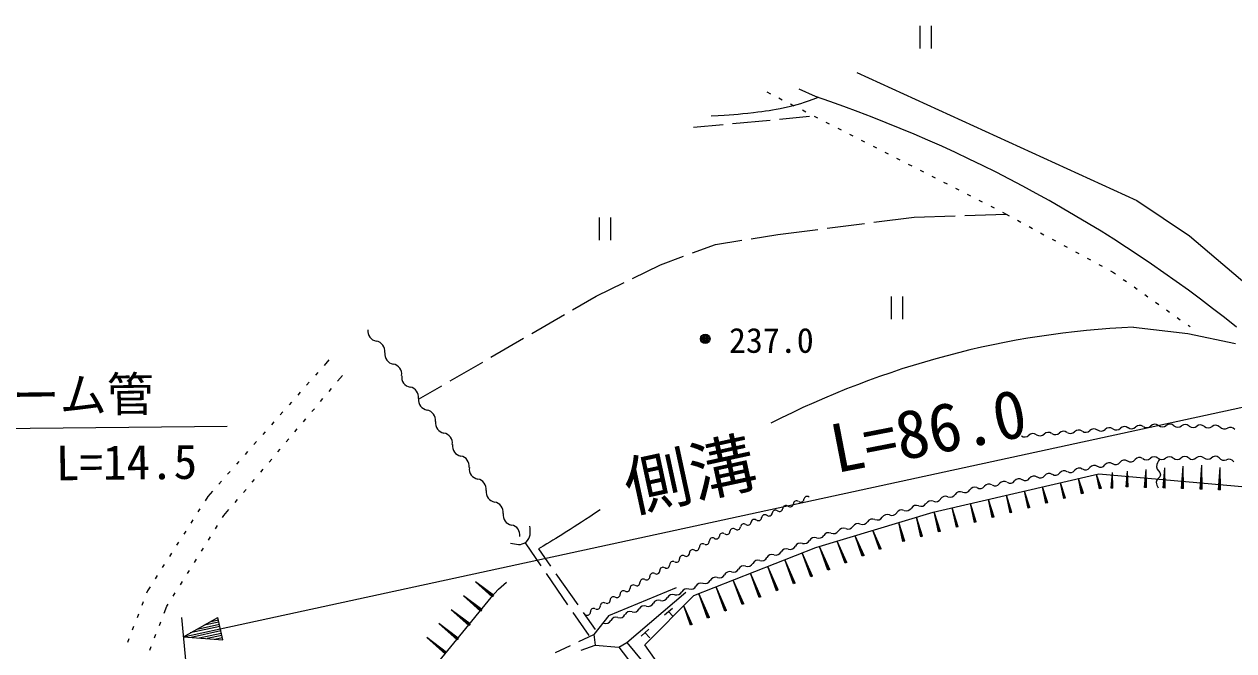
# Model space of a CAD drawing. Units: millimetres, scale not verified. Extents: x 40000 to 680000, y 20000 to 380000.
# Drawn here: x 131396 to 195454, y 299036 to 332181 of the extents above; entities that cross this region are included whole.
import ezdxf
from ezdxf.enums import TextEntityAlignment as Align

# ---------------------------------------------------------------- set-up
doc = ezdxf.new("R2010")
doc.units = ezdxf.units.MM
doc.header["$LTSCALE"] = 1000
doc.header["$PDMODE"] = 32
doc.header["$PDSIZE"] = 500
doc.layers.add('M-BGD', color=7, linetype='Continuous', lineweight=25)
doc.layers.add('M-STR-HTXT', color=7, linetype='Continuous', lineweight=13)
doc.styles.add('ＭＳ ゴシック', font='')
doc.styles.get('ＭＳ ゴシック').set_extended_font_data('MS Gothic')

msp = doc.modelspace()

# ---------------------------------------------------------------- linework, layer by layer
at = {"layer": 'M-BGD'}
for p, q in [((178819, 332095), (178819, 330895)), ((179419, 332095), (179419, 330895)), ((173297, 328352), (172435, 328744)), ((170727, 328603), (170914, 328507)), ((171359, 328280), (171537, 328189)), ((171982, 327962), (172161, 327871)), ((172606, 327644), (172784, 327553)), ((166840, 326728), (168416, 326877)), ((168914, 326924), (170905, 327113)), ((171403, 327160), (172978, 327310)), ((173229, 327325), (173408, 327235)), ((173853, 327007), (174031, 326916)), ((174476, 326689), (174655, 326598)), ((175100, 326371), (175278, 326280)), ((175723, 326053), (175902, 325962)), ((176347, 325734), (176525, 325643)), ((176970, 325416), (177149, 325325)), ((177594, 325098), (177772, 325007)), ((178217, 324780), (178395, 324689)), ((178841, 324461), (179019, 324371)), ((179464, 324143), (179642, 324052)), ((180088, 323825), (180266, 323734)), ((180711, 323507), (180889, 323416)), ((181335, 323189), (181513, 323098)), ((181958, 322870), (182136, 322779)), ((182582, 322552), (182760, 322461)), ((183205, 322234), (183392, 322139)), ((161846, 321955), (161846, 320755)), ((162446, 321955), (162446, 320755)), ((173917, 321390), (175901, 321640)), ((176397, 321702), (178519, 321969)), ((178519, 321969), (180706, 322045)), ((181205, 322062), (183392, 322139)), ((183392, 322139), (183556, 322050)), ((183995, 321811), (184171, 321716)), ((169898, 320834), (171299, 321060)), ((171299, 321060), (173420, 321327)), ((184610, 321477), (184786, 321382)), ((185225, 321143), (185401, 321048)), ((166784, 320080), (168003, 320527)), ((168003, 320527), (169404, 320754)), ((185841, 320809), (186016, 320714)), ((186456, 320475), (186632, 320380)), ((165096, 319461), (166315, 319908)), ((187071, 320141), (187247, 320046)), ((187686, 319807), (187862, 319712)), ((163612, 318735), (165096, 319461)), ((188301, 319473), (188477, 319378)), ((188916, 319139), (189080, 319050)), ((189080, 319050), (189191, 318972)), ((161680, 317789), (163163, 318515)), ((189599, 318683), (189762, 318568)), ((160439, 317070), (161680, 317789)), ((177301, 317785), (177301, 316585)), ((177901, 317785), (177901, 316585)), ((190171, 318280), (190334, 318164)), ((190742, 317876), (190906, 317760)), ((191314, 317472), (191477, 317356)), ((158277, 315816), (160007, 316819)), ((191886, 317068), (192049, 316952)), ((192457, 316664), (192621, 316548)), ((193029, 316260), (193139, 316182)), ((156114, 314562), (157844, 315565)), ((147537, 314424), (147281, 314135)), ((153951, 313308), (155681, 314311)), ((146949, 313761), (146816, 313612)), ((147994, 313290), (148258, 313602)), ((146019, 312715), (145886, 312565)), ((146484, 313238), (146351, 313089)), ((147541, 312756), (147671, 312909)), ((152279, 312338), (153519, 313057)), ((145554, 312191), (145422, 312042)), ((147089, 312222), (147218, 312375)), ((145090, 311668), (144957, 311518)), ((146636, 311688), (146765, 311841)), ((144625, 311144), (144492, 310995)), ((145731, 310620), (145860, 310773)), ((146183, 311154), (146313, 311307)), ((143695, 310098), (143562, 309948)), ((144160, 310621), (144027, 310472)), ((145278, 310086), (145407, 310239)), ((143230, 309574), (143098, 309425)), ((144825, 309552), (144955, 309705)), ((142766, 309051), (142633, 308901)), ((144373, 309018), (144502, 309171)), ((192691, 307618), (192779, 308801)), ((192741, 307616), (192779, 308801)), ((192790, 307615), (192779, 308801)), ((193670, 307586), (193761, 308857)), ((193720, 307585), (193761, 308857)), ((193770, 307583), (193761, 308857)), ((142301, 308528), (142168, 308378)), ((143920, 308485), (144049, 308637)), ((179540, 306369), (188300, 308389)), ((187444, 307357), (187235, 308143)), ((187493, 307370), (187235, 308143)), ((187396, 307344), (187235, 308143)), ((188391, 307609), (188190, 308363)), ((188440, 307622), (188190, 308363)), ((188343, 307597), (188190, 308363)), ((188300, 308389), (197514, 307577)), ((188953, 307646), (189030, 308462)), ((189003, 307644), (189030, 308462)), ((189053, 307643), (189030, 308462)), ((189752, 307713), (189829, 308529)), ((189802, 307712), (189829, 308529)), ((189852, 307710), (189829, 308529)), ((190732, 307681), (190812, 308620)), ((190782, 307680), (190812, 308620)), ((190832, 307678), (190812, 308620)), ((191711, 307650), (191795, 308710)), ((191761, 307648), (191795, 308710)), ((191811, 307646), (191795, 308710)), ((194649, 307554), (194738, 308740)), ((194699, 307553), (194738, 308740)), ((194749, 307551), (194738, 308740)), ((141371, 307481), (141115, 307192)), ((141836, 308004), (141703, 307855)), ((143015, 307417), (143144, 307569)), ((143467, 307951), (143597, 308103)), ((184604, 306599), (184368, 307482)), ((184652, 306612), (184368, 307482)), ((184556, 306586), (184368, 307482)), ((185551, 306851), (185324, 307702)), ((185599, 306864), (185324, 307702)), ((185502, 306839), (185324, 307702)), ((186498, 307104), (186279, 307923)), ((186546, 307117), (186279, 307923)), ((186449, 307091), (186279, 307923)), ((188440, 307622), (188343, 307597)), ((189053, 307643), (188953, 307646)), ((189852, 307710), (189752, 307713)), ((190832, 307678), (190732, 307681)), ((191811, 307646), (191711, 307650)), ((192790, 307615), (192691, 307618)), ((193770, 307583), (193670, 307586)), ((194749, 307551), (194649, 307554)), ((141115, 307192), (140974, 306972)), ((142562, 306883), (142691, 307035)), ((182710, 306093), (182457, 307042)), ((182758, 306106), (182457, 307042)), ((182662, 306080), (182457, 307042)), ((183657, 306346), (183413, 307262)), ((183705, 306359), (183413, 307262)), ((183609, 306333), (183413, 307262)), ((185599, 306864), (185502, 306839)), ((186546, 307117), (186449, 307091)), ((187493, 307370), (187396, 307344)), ((140704, 306551), (140597, 306383)), ((141974, 306190), (142239, 306501)), ((173316, 304500), (179540, 306369)), ((179869, 305335), (179591, 306381)), ((179918, 305348), (179591, 306381)), ((179821, 305322), (179591, 306381)), ((180816, 305588), (180546, 306601)), ((180865, 305601), (180546, 306601)), ((180768, 305575), (180546, 306601)), ((181763, 305841), (181502, 306821)), ((181812, 305854), (181502, 306821)), ((181715, 305828), (181502, 306821)), ((183705, 306359), (183609, 306333)), ((184652, 306612), (184556, 306586)), ((140327, 305961), (140219, 305793)), ((141531, 305485), (141637, 305655)), ((141904, 306078), (141974, 306190)), ((177976, 304830), (177712, 305820)), ((178024, 304843), (177712, 305820)), ((177927, 304817), (177712, 305820)), ((178923, 305083), (178651, 306102)), ((178971, 305096), (178651, 306102)), ((178874, 305070), (178651, 306102)), ((180865, 305601), (180768, 305575)), ((181812, 305854), (181715, 305828)), ((182758, 306106), (182662, 306080)), ((139950, 305372), (139842, 305203)), ((141158, 304893), (141264, 305062)), ((175827, 304050), (175398, 305125)), ((175874, 304069), (175398, 305125)), ((175781, 304032), (175398, 305125)), ((176737, 304414), (176340, 305408)), ((176784, 304432), (176340, 305408)), ((176691, 304395), (176340, 305408)), ((178971, 305096), (178874, 305070)), ((179918, 305348), (179821, 305322)), ((139572, 304782), (139464, 304614)), ((140784, 304301), (140891, 304470)), ((157923, 304745), (158759, 303530)), ((158636, 304421), (159270, 303518)), ((166860, 301955), (173316, 304500)), ((174007, 303323), (173513, 304560)), ((174053, 303342), (173513, 304560)), ((173960, 303305), (173513, 304560)), ((174917, 303687), (174455, 304843)), ((174963, 303705), (174455, 304843)), ((174871, 303668), (174455, 304843)), ((176784, 304432), (176691, 304395)), ((178024, 304843), (177927, 304817)), ((139195, 304193), (139087, 304024)), ((140411, 303709), (140518, 303878)), ((172187, 302596), (171683, 303857)), ((172233, 302615), (171683, 303857)), ((172140, 302578), (171683, 303857)), ((173097, 302960), (172595, 304216)), ((173143, 302978), (172595, 304216)), ((173050, 302941), (172595, 304216)), ((174963, 303705), (174871, 303668)), ((175874, 304069), (175781, 304032)), ((138440, 303014), (138332, 302845)), ((138817, 303603), (138709, 303435)), ((140038, 303116), (140145, 303285)), ((159042, 303118), (160176, 301470)), ((159558, 303109), (160707, 301473)), ((170367, 301869), (169860, 303138)), ((170413, 301888), (169860, 303138)), ((170320, 301851), (169860, 303138)), ((171277, 302233), (170772, 303497)), ((171323, 302251), (170772, 303497)), ((171230, 302214), (170772, 303497)), ((174053, 303342), (173960, 303305)), ((138062, 302424), (137921, 302204)), ((139665, 302524), (139772, 302693)), ((156217, 301931), (155299, 302685)), ((156248, 301970), (155299, 302685)), ((156185, 301893), (155299, 302685)), ((156514, 302294), (156929, 302674)), ((162348, 300906), (165934, 302375)), ((168546, 301142), (168036, 302419)), ((168593, 301161), (168036, 302419)), ((168500, 301124), (168036, 302419)), ((169456, 301506), (168948, 302778)), ((169503, 301524), (168948, 302778)), ((169410, 301487), (168948, 302778)), ((172233, 302615), (172140, 302578)), ((173143, 302978), (173050, 302941)), ((137921, 302204), (137877, 302088)), ((139292, 301932), (139399, 302101)), ((156109, 301851), (149740, 294086)), ((155595, 301174), (154652, 301947)), ((155627, 301212), (154652, 301947)), ((155563, 301135), (154652, 301947)), ((156514, 302294), (156109, 301851)), ((156248, 301970), (156185, 301893)), ((163306, 299480), (166431, 302138)), ((164265, 299351), (166860, 301955)), ((167636, 300779), (167125, 302059)), ((167683, 300797), (167125, 302059)), ((167590, 300760), (167125, 302059)), ((170413, 301888), (170320, 301851)), ((171323, 302251), (171230, 302214)), ((137696, 301622), (137624, 301435)), ((138812, 301032), (138955, 301397)), ((138955, 301397), (139026, 301509)), ((154973, 300416), (154006, 301210)), ((155005, 300455), (154006, 301210)), ((154942, 300378), (154006, 301210)), ((155627, 301212), (155563, 301135)), ((165311, 300929), (165722, 301298)), ((165517, 301113), (165767, 300843)), ((166726, 300415), (166325, 301418)), ((166773, 300434), (166325, 301418)), ((166680, 300397), (166325, 301418)), ((168593, 301161), (168500, 301124)), ((169503, 301524), (169410, 301487)), ((137443, 300969), (137371, 300783)), ((138558, 300379), (138631, 300566)), ((154352, 299659), (153360, 300473)), ((154384, 299697), (153360, 300473)), ((154320, 299620), (153360, 300473)), ((155005, 300455), (154942, 300378)), ((160459, 301058), (161295, 299843)), ((160995, 301063), (161629, 300161)), ((162348, 300906), (161557, 299897)), ((166773, 300434), (166680, 300397)), ((167683, 300797), (167590, 300760)), ((137191, 300316), (137119, 300130)), ((138303, 299727), (138376, 299914)), ((160771, 299530), (161557, 299897)), ((161557, 299897), (161638, 299336)), ((164066, 299815), (164478, 300183)), ((164272, 299999), (164522, 299729)), ((136938, 299663), (136866, 299477)), ((138049, 299075), (138121, 299262)), ((153730, 298901), (152713, 299735)), ((153762, 298940), (152713, 299735)), ((153699, 298862), (152713, 299735)), ((154384, 299697), (154320, 299620)), ((159532, 298951), (160318, 299318)), ((160893, 299060), (161638, 299336)), ((161638, 299336), (162883, 299226)), ((162883, 299226), (163306, 299480)), ((165818, 297151), (164265, 299351))]:
    msp.add_line(p, q, dxfattribs=at)
for points in [[(175498, 329622), (190315, 322848), (193109, 320986), (200983, 314297), (201237, 313789)], [(190145, 316160), (193022, 315820), (195548, 315296)], [(162883, 299226), (164830, 296686), (176091, 286611), (178123, 283986)], [(163306, 299480), (165338, 297025), (168132, 294570)]]:
    msp.add_lwpolyline(points, dxfattribs=at)
for radius in [250, 200, 150, 100, 50, 20]:
    msp.add_circle((167465, 315538), radius, dxfattribs=at)
for centre, radius, start, end in [((149968, 259202), 72979, 50.0448, 50.0448), ((149968, 259202), 72979, 51.30507, 71.35719), ((150139, 315952), 544, 172.74687, 259.9525), ((192269, 269336), 46872, 92.5967, 117.06459), ((149949, 314882), 544, 352.74687, 79.9525), ((151034, 314736), 544, 172.74687, 259.9525), ((150844, 313665), 544, 352.74687, 79.9525), ((151929, 313520), 544, 172.74687, 259.9525), ((151739, 312449), 544, 352.74687, 79.9525), ((152824, 312304), 544, 172.74687, 259.9525), ((152634, 311233), 544, 352.74687, 79.9525), ((153719, 311088), 544, 172.74687, 259.9525), ((187242, 310408), 304, 53.28401, 135.50819), ((187615, 310896), 304, 233.28401, 315.50819), ((188049, 310470), 304, 53.28401, 135.50819), ((188423, 310959), 304, 233.28401, 315.50819), ((188857, 310532), 304, 53.28401, 135.50819), ((189231, 311021), 304, 233.28401, 315.50819), ((189665, 310594), 304, 53.28401, 135.50819), ((190038, 311083), 304, 233.28401, 315.50819), ((190472, 310656), 304, 53.28401, 135.50819), ((190846, 311145), 304, 233.28401, 315.50819), ((191280, 310718), 304, 53.28401, 135.50819), ((191681, 311186), 304, 227.49761, 309.72179), ((192070, 310718), 304, 47.49761, 129.72179), ((192491, 311167), 304, 227.49761, 309.72179), ((192880, 310699), 304, 47.49761, 129.72179), ((193301, 311147), 304, 227.49761, 309.72179), ((193689, 310679), 304, 47.49761, 129.72179), ((194110, 311127), 304, 227.49761, 309.72179), ((194499, 310659), 304, 47.49761, 129.72179), ((194958, 311072), 304, 218.95076, 301.17494), ((195273, 310551), 304, 38.95076, 121.17494), ((153529, 310017), 544, 352.74687, 79.9525), ((184385, 310648), 304, 233.28401, 315.50819), ((184819, 310222), 304, 53.28401, 135.50819), ((185192, 310710), 304, 233.28401, 315.50819), ((185626, 310284), 304, 53.28401, 135.50819), ((186000, 310772), 304, 233.28401, 315.50819), ((186434, 310346), 304, 53.28401, 135.50819), ((186808, 310834), 304, 233.28401, 315.50819), ((154614, 309872), 544, 172.74687, 259.9525), ((154424, 308801), 544, 352.74687, 79.9525), ((188070, 308532), 304, 58.90722, 141.1314), ((188394, 309055), 304, 238.90722, 321.1314), ((188867, 308673), 304, 58.90722, 141.1314), ((189191, 309196), 304, 238.90722, 321.1314), ((189665, 308814), 304, 58.90722, 141.1314), ((189989, 309337), 304, 238.90722, 321.1314), ((190463, 308955), 304, 58.90722, 141.1314), ((190832, 309446), 304, 229.37736, 311.60155), ((191236, 308991), 304, 49.37736, 131.60155), ((191642, 309453), 304, 229.37736, 311.60155), ((192046, 308998), 304, 49.37736, 131.60155), ((192452, 309460), 304, 229.37736, 311.60155), ((192856, 309005), 304, 49.37736, 131.60155), ((193262, 309467), 304, 229.37736, 311.60155), ((193666, 309012), 304, 49.37736, 131.60155), ((194072, 309474), 304, 229.37736, 311.60155), ((194476, 309019), 304, 49.37736, 131.60155), ((194933, 309415), 304, 213.13563, 295.35981), ((195194, 308865), 304, 33.13563, 115.35981), ((155509, 308655), 544, 172.74687, 259.9525), ((155319, 307585), 544, 352.74687, 79.9525), ((184081, 307827), 304, 58.90722, 141.1314), ((184405, 308350), 304, 238.90722, 321.1314), ((184879, 307968), 304, 58.90722, 141.1314), ((185203, 308491), 304, 238.90722, 321.1314), ((185677, 308109), 304, 58.90722, 141.1314), ((186001, 308632), 304, 238.90722, 321.1314), ((186474, 308250), 304, 58.90722, 141.1314), ((186798, 308773), 304, 238.90722, 321.1314), ((187272, 308391), 304, 58.90722, 141.1314), ((187596, 308914), 304, 238.90722, 321.1314), ((156404, 307439), 544, 172.74687, 259.9525), ((181213, 307707), 304, 246.20917, 328.43335), ((181731, 307388), 304, 66.20917, 148.43335), ((182013, 307927), 304, 238.90722, 321.1314), ((182486, 307546), 304, 58.90722, 141.1314), ((182810, 308068), 304, 238.90722, 321.1314), ((183284, 307687), 304, 58.90722, 141.1314), ((183608, 308209), 304, 238.90722, 321.1314), ((156214, 306368), 544, 352.74687, 79.9525), ((172298, 306793), 170, 51.55759, 175.41262), ((172518, 307063), 170, 231.55759, 355.41262), ((172857, 307036), 170, 51.55759, 175.41262), ((179412, 306665), 304, 66.20917, 148.43335), ((179667, 307224), 304, 246.20917, 328.43335), ((180185, 306906), 304, 66.20917, 148.43335), ((180440, 307466), 304, 246.20917, 328.43335), ((180958, 307147), 304, 66.20917, 148.43335), ((157299, 306223), 544, 172.74687, 259.9525), ((170619, 306063), 170, 51.55759, 175.41262), ((170840, 306334), 170, 231.55759, 355.41262), ((171179, 306306), 170, 51.55759, 175.41262), ((171399, 306577), 170, 231.55759, 355.41262), ((171738, 306550), 170, 51.55759, 175.41262), ((171959, 306820), 170, 231.55759, 355.41262), ((177092, 305941), 304, 66.20917, 148.43335), ((177347, 306501), 304, 246.20917, 328.43335), ((177865, 306183), 304, 66.20917, 148.43335), ((178120, 306742), 304, 246.20917, 328.43335), ((178638, 306424), 304, 66.20917, 148.43335), ((178893, 306983), 304, 246.20917, 328.43335), ((157109, 305152), 544, 352.74687, 79.9525), ((169161, 305604), 170, 231.55759, 355.41262), ((169500, 305577), 170, 51.55759, 175.41262), ((169721, 305847), 170, 231.55759, 355.41262), ((170060, 305820), 170, 51.55759, 175.41262), ((170280, 306091), 170, 231.55759, 355.41262), ((175027, 305778), 304, 246.20917, 328.43335), ((175545, 305459), 304, 66.20917, 148.43335), ((175800, 306019), 304, 246.20917, 328.43335), ((176319, 305700), 304, 66.20917, 148.43335), ((176574, 306260), 304, 246.20917, 328.43335), ((167847, 304839), 170, 58.75677, 182.6118), ((168042, 305118), 170, 231.55759, 355.41262), ((168381, 305091), 170, 51.55759, 175.41262), ((168602, 305361), 170, 231.55759, 355.41262), ((168941, 305334), 170, 51.55759, 175.41262), ((173257, 304729), 304, 70.75138, 152.97556), ((173480, 305295), 304, 246.20917, 328.43335), ((173999, 304977), 304, 66.20917, 148.43335), ((174254, 305536), 304, 246.20917, 328.43335), ((174772, 305218), 304, 66.20917, 148.43335), ((166798, 304216), 170, 58.75677, 182.6118), ((166982, 304512), 170, 238.75677, 2.6118), ((167322, 304528), 170, 58.75677, 182.6118), ((167507, 304823), 170, 238.75677, 2.6118), ((171753, 304126), 304, 70.75138, 152.97556), ((171963, 304704), 304, 250.75138, 332.97556), ((172505, 304428), 304, 70.75138, 152.97556), ((172715, 305006), 304, 250.75138, 332.97556), ((165748, 303594), 170, 58.75677, 182.6118), ((165933, 303890), 170, 238.75677, 2.6118), ((166273, 303905), 170, 58.75677, 182.6118), ((166458, 304201), 170, 238.75677, 2.6118), ((169708, 303799), 304, 250.75138, 332.97556), ((170250, 303523), 304, 70.75138, 152.97556), ((170459, 304101), 304, 250.75138, 332.97556), ((171001, 303825), 304, 70.75138, 152.97556), ((171211, 304403), 304, 250.75138, 332.97556), ((164699, 302971), 170, 58.75677, 182.6118), ((164884, 303267), 170, 238.75677, 2.6118), ((165224, 303282), 170, 58.75677, 182.6118), ((165409, 303578), 170, 238.75677, 2.6118), ((168204, 303196), 304, 250.75138, 332.97556), ((168746, 302920), 304, 70.75138, 152.97556), ((168956, 303498), 304, 250.75138, 332.97556), ((169498, 303221), 304, 70.75138, 152.97556), ((163650, 302349), 170, 58.75677, 182.6118), ((163835, 302644), 170, 238.75677, 2.6118), ((164175, 302660), 170, 58.75677, 182.6118), ((164360, 302956), 170, 238.75677, 2.6118), ((166701, 302593), 304, 250.75138, 332.97556), ((167243, 302316), 304, 70.75138, 152.97556), ((167453, 302894), 304, 250.75138, 332.97556), ((167994, 302618), 304, 70.75138, 152.97556), ((162261, 301711), 170, 238.75677, 2.6118), ((162601, 301726), 170, 58.75677, 182.6118), ((162786, 302022), 170, 238.75677, 2.6118), ((163125, 302037), 170, 58.75677, 182.6118), ((163310, 302333), 170, 238.75677, 2.6118), ((164987, 301411), 304, 70.75138, 152.97556), ((165197, 301989), 304, 250.75138, 332.97556), ((165739, 301713), 304, 70.75138, 152.97556), ((165949, 302291), 304, 250.75138, 332.97556), ((166491, 302015), 304, 70.75138, 152.97556), ((161212, 301088), 170, 238.75677, 2.6118), ((161552, 301103), 170, 58.75677, 182.6118), ((161737, 301399), 170, 238.75677, 2.6118), ((162076, 301415), 170, 58.75677, 182.6118), ((163484, 300808), 304, 70.75138, 152.97556), ((163694, 301386), 304, 250.75138, 332.97556), ((164236, 301110), 304, 70.75138, 152.97556), ((164446, 301688), 304, 250.75138, 332.97556), ((162190, 300783), 304, 250.75138, 332.97556), ((162732, 300506), 304, 70.75138, 152.97556), ((162942, 301085), 304, 250.75138, 332.97556)]:
    msp.add_arc(centre, radius, start, end, dxfattribs=at)
for points, knots in [([(173449, 328300), (172623, 328008), (172369, 327913), (171654, 327755), (171022, 327615), (170659, 327581), (170016, 327500), (169147, 327389), (168847, 327380), (167779, 327318)], [0, 0, 0, 0, 1, 1, 1, 2, 2, 2, 3, 3, 3, 3]), ([(191527, 309176), (191426, 309038), (191358, 308939), (191361, 308766), (191364, 308584), (191580, 308530), (191568, 308348), (191556, 308174), (191346, 308133), (191349, 307959), (191351, 307835), (191384, 307762), (191450, 307659)], [0, 0, 0, 0, 1, 1, 1, 2, 2, 2, 3, 3, 3, 4, 4, 4, 4]), ([(161906, 306495), (161012, 305908), (160782, 305754), (160051, 305294), (159501, 304949), (159324, 304839), (158636, 304421)], [0, 0, 0, 0, 1, 1, 1, 2, 2, 2, 2]), ([(157148, 304737), (157423, 304663), (157719, 304589), (157971, 304790), (158237, 305000), (158204, 305333), (158178, 305632)], [0, 0, 0, 0, 1, 1, 1, 2, 2, 2, 2])]:
    msp.add_open_spline(points, degree=3, knots=knots, dxfattribs=at)
msp.add_point((167465, 315538), dxfattribs=at)
at = {"layer": 'M-STR-HTXT'}
for p, q in [((141783, 300201), (218399, 316801)), ((142153, 310908), (122712, 310702)), ((139734, 300804), (141974, 276491)), ((139828, 299778), (141656, 300788)), ((140559, 300182), (141732, 300436)), ((141707, 300553), (140925, 300384)), ((141290, 300586), (141681, 300670)), ((141910, 299615), (141656, 300788)), ((139828, 299778), (141783, 300201)), ((141757, 300319), (140194, 299980)), ((141808, 300084), (140244, 299745)), ((140661, 299713), (141834, 299967)), ((141859, 299849), (141077, 299680)), ((139828, 299778), (141910, 299615)), ((141493, 299648), (141884, 299732))]:
    msp.add_line(p, q, dxfattribs=at)

# ---------------------------------------------------------------- texts
at = {"layer": 'M-BGD', "style": 'ＭＳ ゴシック'}
msp.add_text('237.0', height=1320, dxfattribs=at).set_placement((170963, 315457), align=Align.MIDDLE_CENTER)
at = {"layer": 'M-STR-HTXT', "style": 'ＭＳ ゴシック'}
for s, rotation, p in [('ヒューム管', 0.687, (132017, 312550)), ('φ1000\u3000L=14.5', 0.609, (132121, 308958))]:
    msp.add_text(s, height=1833, rotation=rotation, dxfattribs=at).set_placement(p, align=Align.MIDDLE_CENTER)
for s, rotation, p in [('L=86.0', 10.978, (174525, 307674)), ('側溝', 12.225, (163664, 305610))]:
    msp.add_text(s, height=2566, rotation=rotation, dxfattribs=at).set_placement(p, align=Align.BOTTOM_LEFT)

doc.saveas('drawing.dxf')
